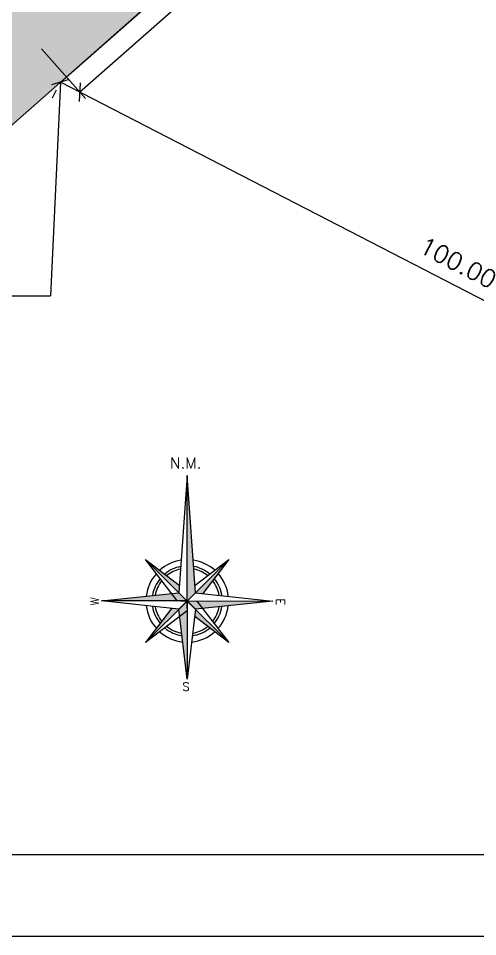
# Model space of a CAD drawing. Header units: millimetres. Extents: x 1111 to 1333, y -447 to -319.
# Drawn here: x 1123.44 to 1127.65, y -447 to -438.58 of the extents above; entities that cross this region are included whole.
import ezdxf

# ---------------------------------------------------------------- set-up
doc = ezdxf.new("R2010")
doc.units = ezdxf.units.MM
doc.header["$PDMODE"] = 35
for name, color, linetype in [('ARQ-COTAS', 30, 'Continuous'), ('ARQ-FOLHA', 7, 'Continuous'), ('ARQ-PENA-05', 5, 'Continuous'), ('CERCAD-1', 1, 'Continuous'), ('CERCAD-2', 7, 'Continuous'), ('TERRENO', 6, 'Continuous')]:
    doc.layers.add(name, color=color, linetype=linetype)
doc.styles.add('Romans_Anot', font='romans.shx')
doc.styles.add('ROMANT', font='romant.shx')
doc.dimstyles.new('Escala 1-1000', dxfattribs={"dimscale": 10, "dimtxt": 0.2, "dimasz": 0.15, "dimexe": 0.1, "dimexo": 0.2, "dimgap": 0.15, "dimtad": 1, "dimzin": 4, "dimdsep": 46, "dimtxsty": 'Romans_Anot', "dimblk": 'OBLIQUE', "dimcen": 0.25, "dimclrd": 256, "dimclre": 256, "dimclrt": 2, "dimadec": 0, "dimazin": 0, "dimtfac": 1, "dimtix": 1, "dimtmove": 2, "dimatfit": 3, "dimfxl": 0, "dimlwd": -1, "dimlwe": -1, "dimarcsym": 0})

# ---------------------------------------------------------------- blocks, each defined once
blk = doc.blocks.new('ROSAV')
at = {"layer": 'ARQ-FOLHA'}
for p, q in [((0.001, 2.296), (-0.152, 0.152)), ((0.001, -0.13), (0.001, 2.296)), ((0.154, 0.152), (0.001, 2.296)), ((-0.759, 0.759), (-0.143, 0.288)), ((-0.178, -0.001), (-0.759, 0.759)), ((0.001, -0.001), (-0.759, 0.759)), ((0.001, -0.001), (0.761, 0.759)), ((0.145, 0.288), (0.761, 0.759)), ((0.761, 0.759), (0.286, 0.138)), ((-1.562, 0), (-0.151, 0.152)), ((0.002, 0), (-1.562, 0)), ((-0.151, -0.152), (-1.562, 0)), ((-0.151, -0.152), (0.154, 0.152)), ((-0.151, 0.152), (0.154, -0.152)), ((0.154, 0.152), (1.565, 0)), ((0.001, -0.001), (-0.759, -0.76)), ((-0.283, -0.138), (-0.759, -0.76)), ((0.001, -1.429), (-0.151, -0.152)), ((-0.128, 0), (0.13, 0)), ((0.002, 0), (0.001, -1.429)), ((0.001, -0.001), (0.76, -0.761)), ((0.154, -0.152), (0.001, -1.429)), ((0.002, 0), (1.565, 0)), ((1.565, 0), (0.154, -0.152)), ((0.18, -0.001), (0.76, -0.761)), ((0.001, -0.18), (-0.759, -0.76)), ((0.76, -0.761), (0.138, -0.285))]:
    blk.add_line(p, q, dxfattribs=at)
for radius, start, end in [(0.754, 98.86, 131.8077), (0.754, 48.2753, 81.2591), (0.642, 101.0654, 129.9139), (0.595, 102.2746, 128.8776), (0.642, 50.1886, 79.0772), (0.595, 51.2357, 77.8811), (0.754, 138.3478, 173.2628), (0.642, 140.2742, 170.9836), (0.595, 141.3286, 169.7333), (0.595, 10.2353, 38.8272), (0.642, 8.9855, 39.8675), (0.754, 6.7073, 41.7683), (0.754, 186.6633, 221.676), (0.642, 188.9333, 219.7584), (0.595, 190.1786, 218.7089), (0.595, 321.0861, 349.8036), (0.642, 320.0507, 351.0484), (0.754, 318.1586, 353.3174), (0.642, 230.1363, 261.4952), (0.595, 231.1789, 260.2333), (0.642, 278.4218, 309.7119), (0.595, 279.6786, 308.6585), (0.754, 228.2311, 263.7951), (0.754, 276.131, 311.6367)]:
    blk.add_arc((0.002, 0), radius, start, end, dxfattribs=at)
for points in [[(0.002, 0), (0.001, 2.296), (0.154, 0.153), (0.001, 2.296)], [(-0.152, 0.152), (-0.759, 0.759), (-0.143, 0.288), (-0.759, 0.759)], [(0.761, 0.759), (0.154, 0.153), (0.761, 0.759), (0.286, 0.138)], [(0.002, 0), (-1.562, 0), (-0.151, 0.152), (-1.562, 0)], [(-0.151, -0.152), (-0.759, -0.76), (-0.283, -0.138), (-0.759, -0.76)], [(0.001, -1.429), (0.002, 0), (0.001, -1.429), (-0.151, -0.152)], [(1.565, 0), (0.154, -0.152), (1.565, 0), (0.002, 0)], [(0.76, -0.761), (0.154, -0.154), (0.76, -0.761), (0.138, -0.285)]]:
    blk.add_solid(points, dxfattribs=at)
at = {"layer": 'ARQ-FOLHA', "style": 'ROMANT'}
blk.add_text('N.M.', height=0.2022, dxfattribs=at).set_placement((-0.312, 2.421))
for s, height, rotation, p in [('W', 0.15, 89.9877, (-1.615, -0.086)), ('E', 0.156, 269.9877, (1.627, 0.051)), ('S', 0.15, 359.9877, (-0.084, -1.64))]:
    blk.add_text(s, height=height, rotation=rotation, dxfattribs=at).set_placement(p)
blk = doc.blocks.new('_Oblique')
at = {"color": 0, "linetype": 'ByBlock', "lineweight": -2}
blk.add_line((-0.5, -0.5), (0.5, 0.5), dxfattribs=at)
blk = doc.blocks.new('*D284')
at = {"layer": 'ARQ-COTAS', "transparency": 16777216}
for p, q in [((56.97, 50.4), (62.02, 44.68)), ((-13.61, -20.75), (61.36, 45.43)), ((-17.99, -15.79), (-12.95, -21.5))]:
    blk.add_line(p, q, dxfattribs=at)
at = {"layer": 'DEFPOINTS', "color": 0, "transparency": 16777216}
for p in [(55.65, 51.89), (61.36, 45.43), (-19.32, -14.29)]:
    blk.add_point(p, dxfattribs=at)
at = {"layer": 'ARQ-COTAS', "transparency": 16777216, "xscale": 1.5, "yscale": 1.5, "zscale": 1.5}
for p, rotation in [((61.36, 45.43), 41.4389034810883), ((-13.61, -20.75), 221.4389034810883)]:
    blk.add_blockref('_Oblique', p, dxfattribs=dict(at, rotation=rotation))
at = {"layer": 'ARQ-COTAS', "color": 2, "transparency": 16777216, "insert": (22.22, 14.21), "char_height": 2, "attachment_point": 5, "rotation": 41.4389, "style": 'Romans_Anot'}
blk.add_mtext('100.00', dxfattribs=at)
blk = doc.blocks.new('*D289')
at = {"layer": 'ARQ-COTAS', "transparency": 16777216}
for p, q in [((73.07, -65.43), (-15.82, -19.61)), ((-16.74, -21.39), (-16.28, -20.5)), ((73.98, -63.65), (73.52, -64.54))]:
    blk.add_line(p, q, dxfattribs=at)
at = {"layer": 'DEFPOINTS', "color": 0, "transparency": 16777216}
for p in [(-15.82, -19.61), (-15.82, -19.61), (73.07, -65.43)]:
    blk.add_point(p, dxfattribs=at)
at = {"layer": 'ARQ-COTAS', "transparency": 16777216, "xscale": 1.5, "yscale": 1.5, "zscale": 1.5}
for p, rotation in [((-15.82, -19.61), 152.7326999626331), ((73.07, -65.43), 332.7326999626331)]:
    blk.add_blockref('_Oblique', p, dxfattribs=dict(at, rotation=rotation))
at = {"layer": 'ARQ-COTAS', "color": 2, "transparency": 16777216, "insert": (29.77, -40.3), "char_height": 2, "attachment_point": 5, "rotation": 332.7327, "style": 'Romans_Anot'}
blk.add_mtext('100.00', dxfattribs=at)
blk = doc.blocks.new('*D290')
at = {"layer": 'ARQ-COTAS', "transparency": 16777216}
for p, q in [((47.45, -17.11), (20.98, 12.88)), ((19.48, 11.56), (20.23, 12.22)), ((48.95, -15.78), (48.2, -16.45))]:
    blk.add_line(p, q, dxfattribs=at)
at = {"layer": 'DEFPOINTS', "color": 0, "transparency": 16777216}
for p in [(20.98, 12.88), (20.98, 12.88), (47.45, -17.11)]:
    blk.add_point(p, dxfattribs=at)
at = {"layer": 'ARQ-COTAS', "transparency": 16777216, "xscale": 1.5, "yscale": 1.5, "zscale": 1.5}
for p, rotation in [((20.98, 12.88), 131.4389034805442), ((47.45, -17.11), 311.4389034805442)]:
    blk.add_blockref('_Oblique', p, dxfattribs=dict(at, rotation=rotation))
at = {"layer": 'ARQ-COTAS', "color": 2, "transparency": 16777216, "insert": (36.09, -0.46), "char_height": 2, "attachment_point": 5, "rotation": 311.4389, "style": 'Romans_Anot'}
blk.add_mtext('40.00', dxfattribs=at)
blk = doc.blocks.new('1')
at = {"layer": 'ARQ-COTAS'}
h = blk.add_hatch(dxfattribs=at)
h.set_pattern_fill('DOTS', color=256, scale=2, angle=-0.00936, style=0)
h.set_pattern_definition([(359.990636837, (-274241.0976, -9582558.288), (1.588018831, 3.1747405315), [0, -3.175])])
h.paths.add_polyline_path([(-112.63, -105.077), (-112.626, -79.728), (103.117, 110.736), (131.821, 110.731)])
h.paths.add_polyline_path([(-112.624, -63.719), (-112.615, -11.688), (26.072, 110.749), (84.989, 110.739)])
at = {"layer": 'ARQ-COTAS', "linetype": 'Continuous'}
for p in [(-15.823, -19.612), (-55.029, -44.095)]:
    blk.add_line(p, (-16.948, -44.102), dxfattribs=at)
at = {"layer": 'ARQ-PENA-05'}
blk.add_line((-112.63, -105.077), (131.821, 110.731), dxfattribs=at)
at = {"layer": 'TERRENO'}
blk.add_line((-15.823, -19.612), (59.143, 46.57), dxfattribs=at)
at = {"xscale": 6.274878904502839, "yscale": 6.274878904223442, "zscale": 6.274878904362513, "rotation": 359.9906368366318}
blk.add_blockref('ROSAV', (-1.287, -79.094), dxfattribs=at)
at = {"layer": 'ARQ-COTAS'}
for p1, p2, distance, picture, middle in [((-19.316, -14.287), (55.65, 51.895), -8.626, '*D284', (22.221, 14.211)), ((47.454, -17.108), (20.981, 12.879), 0, '*D290', (36.091, -0.46)), ((73.065, -65.426), (-15.823, -19.612), 0, '*D289', (29.767, -40.297))]:
    dim = blk.add_aligned_dim(p1=p1, p2=p2, distance=distance, dimstyle='Escala 1-1000', dxfattribs=at)
    dim.commit()
    dim.dimension.update_dxf_attribs({"geometry": picture, "text_midpoint": middle})

msp = doc.modelspace()

# ---------------------------------------------------------------- linework, layer by layer
at = {"layer": 'CERCAD-1'}
msp.add_lwpolyline([(1178.592, -446.2503), (1115.5919, -446.2503), (1115.5919, -403.3503), (1178.592, -403.3503)], close=True, dxfattribs=at)
at = {"layer": 'CERCAD-2'}
msp.add_line((1179.342, -447.0003), (1112.2169, -447.0003), dxfattribs=at)

# ---------------------------------------------------------------- block references
at = {"xscale": 0.08, "yscale": 0.08, "zscale": 0.08}
msp.add_blockref('1', (1125.0871, -437.5943), dxfattribs=at)

doc.saveas('drawing.dxf')
